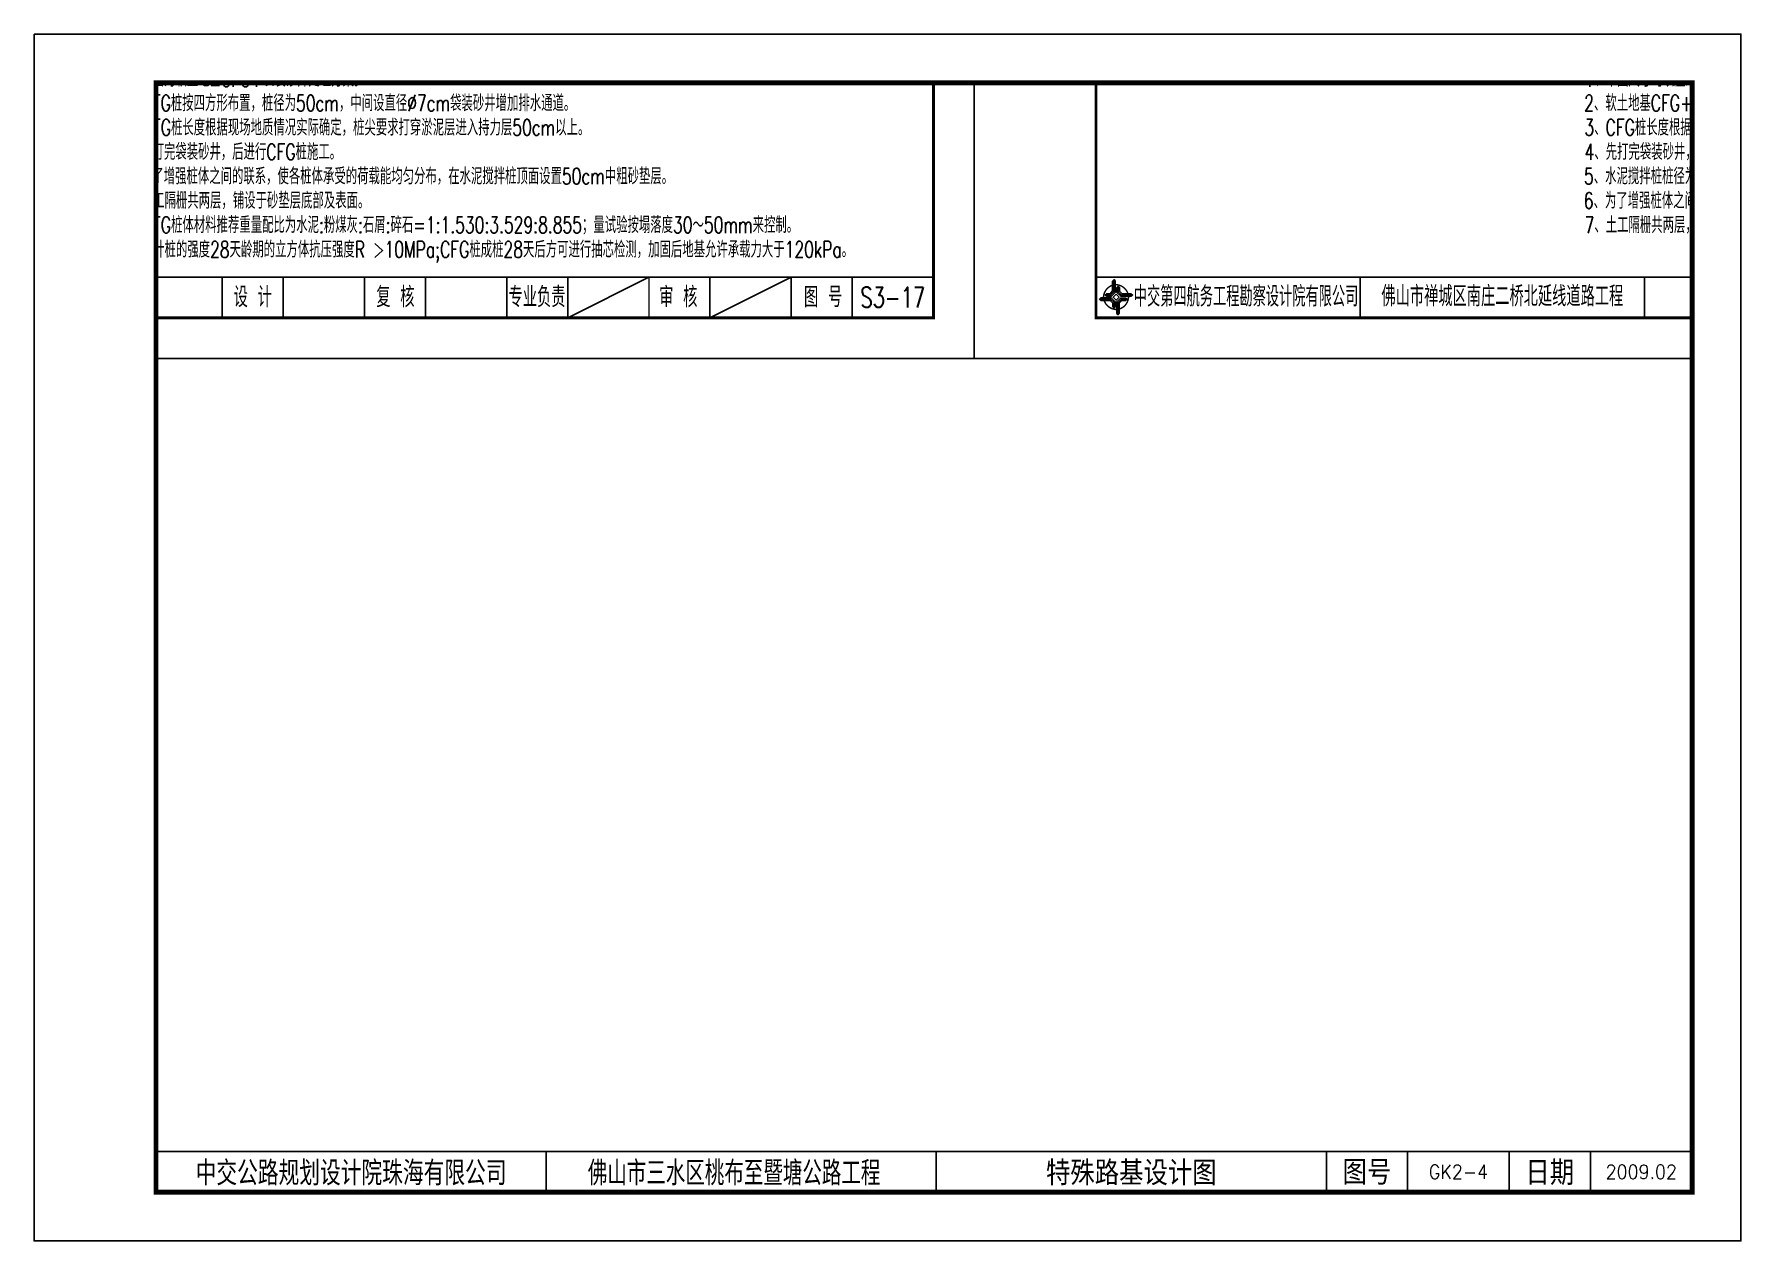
# Paper-space layout '标准布局' of a CAD drawing. Extents: x -6 to 414, y -5 to 292.
# The model-space entities are those that its viewports show. They can reach past a viewport. Long polylines and large blocks are cut down to what shows.
import ezdxf
from ezdxf.enums import TextEntityAlignment as Align

# ---------------------------------------------------------------- set-up
doc = ezdxf.new("R2010")
doc.units = 0
doc.header["$LTSCALE"] = 5
doc.layers.get('0').update_dxf_attribs({"linetype": 'CONTINUOUS'})
doc.layers.add('图框', color=7, linetype='CONTINUOUS')
doc.layers.add('尺寸标注', color=4, linetype='CONTINUOUS')
doc.styles.add('DESIGN', font='romans9_.shx', dxfattribs={"width": 0.8, "bigfont": 'hztxt.shx'})
doc.styles.get("Standard").update_dxf_attribs({"font": 'simplex1.shx', "width": 0.7, "bigfont": 'hztxt.shx'})
doc.styles.add('TEXT', font='romans__', dxfattribs={"width": 0.8, "bigfont": 'hztxt'})

# ---------------------------------------------------------------- blocks, each defined once
blk = doc.blocks.new('series')
at = {"width": 0.75}
for tag, height, p in [('页码', 4, (-35, -19)), ('图名', 5, (-220, -282)), ('图号', 5, (-20, -282))]:
    blk.add_attdef(tag, text='', height=height, dxfattribs=at).set_placement(p, align=Align.MIDDLE_CENTER)
blk = doc.blocks.new('tb')
at = {"lineweight": -3}
h = blk.add_hatch(color=256, dxfattribs=at)
h.paths.add_polyline_path([(-1.23, -0.13), (-3.78, -0.14), (-4.14, -0.41), (-1.4, -0.44), (-0.56, -1.24), (-0.54, -2.62), (-0.27, -2.2), (-0.26, -1.06)])
h.paths.add_polyline_path([(0.13, -1.08), (0.14, -3.86), (0.41, -4.26), (0.44, -1.24), (1.25, -0.43), (2.66, -0.43), (2.26, -0.16), (1.07, -0.15)])
h.paths.add_polyline_path([(1.08, 0.3), (3.62, 0.3), (4.02, 0.56), (1.25, 0.57), (0.43, 1.39), (0.43, 2.8), (0.16, 2.41), (0.15, 1.24)])
h.paths.add_polyline_path([(-0.28, 1.21), (-0.28, 3.99), (-0.56, 4.39), (-0.57, 1.41), (-1.38, 0.6), (-2.74, 0.56), (-2.33, 0.3), (-1.2, 0.29)])
for p, q in [((-0.56, 4.39), (-0.57, 1.41)), ((-1.38, 0.6), (-2.74, 0.56)), ((-0.57, 1.41), (-1.38, 0.6)), ((0.43, 2.8), (0.43, 1.39)), ((0.43, 1.39), (1.25, 0.57)), ((1.25, 0.57), (4.02, 0.56)), ((-4.14, -0.41), (-1.4, -0.44)), ((-1.4, -0.44), (-0.56, -1.24)), ((-0.56, -1.24), (-0.54, -2.62)), ((0.41, -4.26), (0.44, -1.24)), ((0.44, -1.24), (1.25, -0.43)), ((1.25, -0.43), (2.66, -0.43))]:
    blk.add_line(p, q, dxfattribs=at)
at = {"lineweight": -3, "flags": 128}
for points in [[(-0.9, 3.99), (-0.9, 1.58), (-1.53, 0.91), (-2.34, 0.91), (-2.74, 0.56), (-2.33, 0.3), (-1.2, 0.29), (-0.28, 1.21), (-0.28, 3.99), (-0.56, 4.39)], [(-0.04, 0.77), (0.68, 0.04), (-0.04, -0.69), (-0.77, 0.05)], [(3.62, 0.92), (1.43, 0.92), (0.77, 1.54), (0.77, 2.38), (0.43, 2.8), (0.16, 2.41), (0.15, 1.24), (1.08, 0.3), (3.62, 0.3), (4.02, 0.56)], [(-3.73, -0.76), (-1.54, -0.76), (-0.89, -1.39), (-0.89, -2.21), (-0.54, -2.62), (-0.27, -2.2), (-0.26, -1.06), (-1.23, -0.13), (-3.78, -0.14), (-4.14, -0.41)], [(0.75, -3.85), (0.75, -1.43), (1.4, -0.78), (2.26, -0.78), (2.66, -0.43), (2.26, -0.16), (1.07, -0.15), (0.13, -1.08), (0.14, -3.86), (0.41, -4.26)]]:
    blk.add_lwpolyline(points, close=True, dxfattribs=at)
at = {"lineweight": -3, "const_width": 0.35, "flags": 128}
for points in [[(-0.9, 3.02, 0.324167), (-3.16, -0.14)], [(2.88, 0.92, 0.324403), (-0.24, 3.15)], [(0.75, -2.86, 0.325418), (3.02, 0.26)], [(-2.98, -0.76, 0.322976), (0.14, -2.98)]]:
    blk.add_lwpolyline(points, format="xyb", dxfattribs=at)
blk = doc.blocks.new('123')
at = {"color": 7}
blk.add_lwpolyline([(635.99, 695.53), (635.99, 992.53), (215.99, 992.53), (215.99, 695.53)], close=True, dxfattribs=at)

msp = doc.modelspace()

# ---------------------------------------------------------------- linework, layer by layer
at = {"layer": '图框'}
for p, q in [((955.99162, 705.52876), (975.99162, 715.52876)), ((1010.99162, 715.52876), (990.99162, 705.52876))]:
    msp.add_line(p, q, dxfattribs=at)
for points, const_width in [([(1045.99162, 982.52876), (665.99162, 982.52876), (665.99162, 705.52876), (1045.99162, 705.52876), (1045.99162, 982.52876)], 0.7), ([(1465.99162, 982.52876), (1085.99162, 982.52876), (1085.99162, 705.52876), (1465.99162, 705.52876), (1465.99162, 982.52876)], 0.7), ([(665.99162, 715.52876), (1045.99162, 715.52876)], 0.4), ([(870.99162, 705.52876), (870.99162, 715.52876)], 0.4), ([(885.99162, 705.52876), (885.99162, 715.52876)], 0.4), ([(905.99162, 705.52876), (905.99162, 715.52876)], 0.4), ([(920.99162, 705.52876), (920.99162, 715.52876)], 0.4), ([(940.99162, 705.52876), (940.99162, 715.52876)], 0.4), ([(940.99162, 705.52876), (940.99162, 715.52876)], 0.4), ([(955.99162, 705.52876), (955.99162, 715.52876)], 0.4), ([(975.99162, 705.52876), (975.99162, 715.52876)], 0.4), ([(990.99162, 705.52876), (990.99162, 715.52876)], 0.4), ([(1010.99162, 705.52876), (1010.99162, 715.52876)], 0.4), ([(1025.99162, 705.52876), (1025.99162, 715.52876)], 0.4), ([(1085.99162, 715.52876), (1465.99162, 715.52876)], 0.4), ([(1150.99162, 715.52876), (1150.99162, 705.52876)], 0.4), ([(1220.99162, 705.52876), (1220.99162, 715.52876)], 0.4)]:
    msp.add_lwpolyline(points, dxfattribs=dict(at, const_width=const_width))

# ---------------------------------------------------------------- block references
ref = msp.add_blockref('series', (1055.99162, 992.52876), dxfattribs=at)
ref.add_attrib('图号', 'S3-17', dxfattribs={"layer": '0', "height": 5, "width": 0.7}).set_placement((1035.99162, 710.52876), align=Align.MIDDLE_CENTER)
at = {"layer": '图框', "lineweight": -3}
msp.add_blockref('tb', (1090.98735, 710.5341), dxfattribs=at)
at = {"layer": '尺寸标注'}
for p in [(420, 0), (840, 0)]:
    msp.add_blockref('123', p, dxfattribs=at)

# ---------------------------------------------------------------- texts
at = {"layer": '图框'}
for s, width, p in [('设 计', 0.7, (878.49238, 710.62335)), ('复 核', 0.7, (913.5872, 710.62335)), ('专业负责', 0.7, (948.43795, 710.62335)), ('审 核', 0.7, (983.21175, 710.62335)), ('图 号', 0.7, (1018.83092, 710.62335)), ('中交第四航务工程勘察设计院有限公司', 0.65, (1122.92246, 710.7772)), ('佛山市禅城区南庄二桥北延线道路工程', 0.7, (1185.99162, 710.84346))]:
    msp.add_text(s, height=5, dxfattribs=dict(at, width=width)).set_placement(p, align=Align.MIDDLE_CENTER)
at = {"layer": '尺寸标注', "color": 7, "linetype": 'Continuous', "width": 0.7}
for s, p in [('2、本图为软土地基CFG+袋装砂井处理方案。', (845.87211, 762.36843)), ('1、本图尺寸均以厘米计。', (1206.23897, 762.36864)), ('3、CFG桩按四方形布置，桩径为50cm，中间设直径%%C7cm袋装砂井增加排水通道。', (845.93486, 756.36843)), ('2、软土地基CFG+袋装砂井处理方案,CFG桩按四方形布置，桩径为50cm，中间设直径%%C7cm袋装砂井增加排水通道。', (1206.13362, 756.36864)), ('4、CFG桩长度根据现场地质情况实际确定，桩尖要求打穿淤泥层进入持力层50cm以上。', (845.96386, 750.36843)), ('3、CFG桩长度根据现场地质情况实际确定，桩尖要求打穿淤泥层进入持力层50cm以上。', (1206.19637, 750.36864)), ('5、先打完袋装砂井，后进行CFG桩施工。', (845.83216, 744.36843)), ('4、先打完袋装砂井，后进行CFG桩施工。', (1206.22537, 744.36864)), ('6、为了增强桩体之间的联系，使各桩体承受的荷载能均匀分布，在水泥搅拌桩顶面设置50cm中粗砂垫层。', (845.77694, 738.36843)), ('5、水泥搅拌桩桩径为50cm,梅花型布置，桩距为1.2米。', (1206.09367, 738.36864)), ('7、土工隔栅共两层，铺设于砂垫层底部及表面。', (845.97746, 732.36843)), ('6、为了增强桩体之间的联系，使各桩体承受的荷载能均匀分布，在水泥搅拌桩顶面设置50cm中粗砂垫层。', (1206.03845, 732.36864)), ('8、CFG桩体材料推荐重量配比为水泥:粉煤灰:石屑:碎石=1:1.530:3.529:8.855；量试验按塌落度30～50mm来控制。 ', (845.98234, 726.37981)), ('7、土工隔栅共两层，铺设于砂垫层底部及表面。', (1206.23897, 726.36864)), ('9、设计桩的强度28天龄期的立方体抗压强度R >10MPa;CFG桩成桩28天后方可进行抽芯检测，加固后地基允许承载力大于120kPa。', (845.98234, 720.34177))]:
    msp.add_text(s, height=4, dxfattribs=at).set_placement(p)

psp = doc.layouts.new('标准布局')

# ---------------------------------------------------------------- linework, layer by layer
at = {"layer": '图框'}
psp.add_line((24.24, 16.99), (402.24, 16.99), dxfattribs=at)
at = {"layer": '图框', "color": 7}
for p, q in [((120.24, 16.99), (120.24, 6.99)), ((216.24, 16.99), (216.24, 6.99)), ((312.24, 16.99), (312.24, 6.99)), ((332.24, 16.99), (332.24, 6.99)), ((357.24, 16.99), (357.24, 6.99)), ((377.24, 16.99), (377.24, 6.99))]:
    psp.add_line(p, q, dxfattribs=at)
at = {"layer": '图框', "color": 2}
psp.add_lwpolyline([(-5.76, 291.99), (-5.76, -5.01), (414.24, -5.01), (414.24, 291.99)], close=True, dxfattribs=at)
at = {"layer": '图框', "const_width": 1.2}
psp.add_lwpolyline([(24.24, 6.99), (402.24, 6.99), (402.24, 279.99), (24.24, 279.99)], close=True, dxfattribs=at)

# ---------------------------------------------------------------- texts
at = {"layer": '图框', "color": 7}
for s, height, style, width, p in [('中交公路规划设计院珠海有限公司', 6, 'DESIGN', 0.85, (72.24, 11.99)), ('GK2-4', 3.5, 'TEXT', 0.9, (344.74, 11.99)), ('2009.02', 3.5, 'TEXT', 0.9, (389.74, 11.99))]:
    psp.add_text(s, height=height, dxfattribs=dict(at, style=style, width=width)).set_placement(p, align=Align.MIDDLE)
at = {"layer": '图框', "color": 7, "style": 'DESIGN', "width": 0.8}
psp.add_text('佛山市三水区桃布至暨塘公路工程', height=6, rotation=0, dxfattribs=at).set_placement((166.49, 11.99), align=Align.MIDDLE)
at = {"layer": '图框', "color": 7, "style": 'TEXT'}
for s, p in [('特殊路基设计图', (264.24, 11.99)), ('图号', (322.24, 11.99)), ('日期', (367.24, 11.99))]:
    psp.add_text(s, height=6, dxfattribs=at).set_placement(p, align=Align.MIDDLE)

# ---------------------------------------------------------------- viewports
at = {"layer": '0', "linetype": 'Continuous'}
psp.add_viewport(center=(213.24, 148.49), size=(378, 263), view_center_point=(1043.68342, 631.82986), view_height=263.0000018, dxfattribs=at)

doc.saveas('drawing.dxf')
